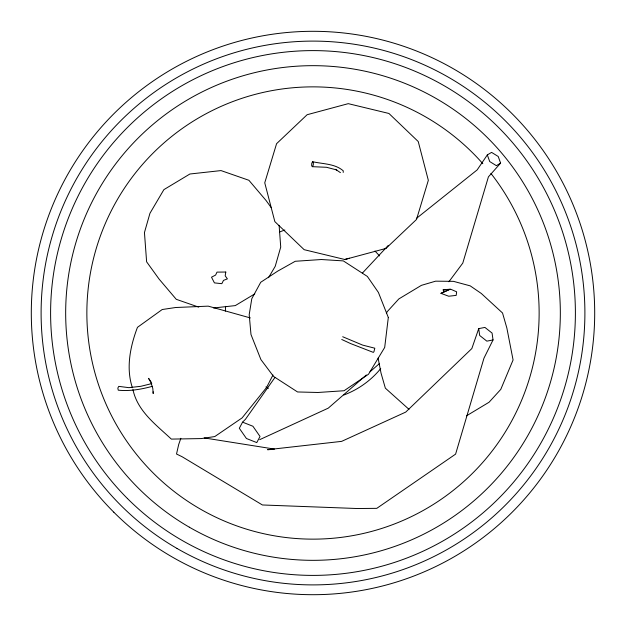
<?xml version="1.0" encoding="UTF-8"?>
<svg xmlns="http://www.w3.org/2000/svg" width="626" height="626" viewBox="0 0 626 626"><rect width="100%" height="100%" fill="white"/><g stroke="black" fill="none" stroke-linecap="round" stroke-linejoin="round"><path stroke-width="0.94" d="M343.212 172.432L343.251 170.804C334.824 163.519 322.836 164.09 312.57 161.696L311.732 163.449L311.678 165.945L312.46 166.68L326.506 167.291L336.78 169.951L335.513 169.317L340.427 172.643M180.851 438.294L178.707 444.46L176.516 454.014L182.111 456.737L262.411 504.971L357.196 508.523L376.789 508.343L455.603 454.116L483.976 358.15L493.038 339.941L492.075 333.079L484.915 327.421L478.718 328.627L471.84 348.565L405.711 412.104L341.632 441.369L267.576 449.703L272.858 449.413M386.367 313.571L387.111 311.795L398.84 298.931L421.408 285.346L435.626 281.168L453.482 281.348L470.196 285.855L481.284 293.461L502.537 313L506.857 328.032L513.077 359.966L500.777 389.388L489.055 402.244L466.48 415.836M312.46 166.68L313.297 164.928L313.352 162.431L312.57 161.696M272.983 374.99L266.519 387.557L242.098 417.902L214.781 436.557L201.329 438.576L171.336 439.1C156.101 424.796 137.485 411.243 132.947 389.568M242.567 422.151L239.312 428.27L246.417 438.49L256.77 442.59L260.025 436.478L252.927 426.259L242.567 422.151L245.502 419.224L274.97 377.423M268.499 277.725L275.229 266.3L280.73 247.059L279.118 225.344M448.881 281.77L462.786 263.1L488.413 176.876L500.604 163.128L498.226 156.492L491.582 152.384L487.325 154.912L477.153 169.912L416.345 218.474M362.399 273.092L388.323 245.361M385.937 248.436L416.509 219.46L428.333 180.335L418.238 141.539L388.934 113.47L348.267 103.658L307.139 114.714L276.575 143.69L264.751 182.815L274.845 221.612L304.15 249.68L344.809 259.493L385.937 248.436L385.037 248.647M366.359 374.974L328.267 408.144L259.704 439.663M370.021 371.781L379.544 363.495M254.79 293.876L235.282 305.605L213.591 307.984M500.604 163.128L496.355 165.655L489.712 161.547L487.325 154.912M443.584 292.185L450.024 289.235L443.216 289.744L443.584 292.185L440.947 293.344L448.732 296.231L456.174 295.386L456.651 291.818L450.61 289.181M440.947 293.344L450.024 289.235M344.809 259.493L349.418 258.225M151.797 383.589L140.819 386.305L128.886 387.658L118.768 386.367L117.837 388.089L118.251 390.186C129.637 391.344 141.319 389.356 152.329 386.32M493.038 339.941L486.848 341.147L479.688 335.497L478.718 328.627M204.24 437.926L274.54 449.108M443.216 289.744L444.922 290.073M250.392 317.945L208.215 306.145L175.663 307.507L162.212 309.526L137.462 327.335C130.255 346.311 125.787 367.994 132.399 387.752M198.763 307.147L176.266 299.314L159.082 279.079L146.617 261.809L144.45 232.543L149.95 213.302L163.887 189.639L189.897 174.005L221.017 170.585L248.905 180.288L266.089 200.531L271.191 207.589M342.704 336.741L362.665 345.114L374.81 348.205L373.949 351.671L373.346 352.399L350.505 343.533L341.749 339.472M408.989 409.341L385.358 388.175L381.038 373.143L378.104 358.119M151.328 382.329L148.581 378.339L151.124 382.995L152.814 388.566L153.19 393.543L153.151 391.782M490.909 173.41A226.142 226.142 0 0 1 349.112 536.239A226.142 226.142 0 0 1 100.152 236.612A226.142 226.142 0 0 1 482.818 163.668M380.725 368.597A87.624 87.624 0 0 1 343.846 395.014M268.374 388.402A87.624 87.624 0 0 1 265.94 386.915M225.399 311.106A87.624 87.624 0 0 1 225.634 306.341M279.47 232.05A87.624 87.624 0 0 1 284.861 230.024M374.958 251.042A87.624 87.624 0 0 1 379.489 255.932M388.316 317.492L384.693 347.438L368.495 374.246L344.073 390.734L317.961 392.479L297.553 391.962L273.539 376.422L260.901 359.574L250.987 334.519L249.203 314.62L251.793 298.719L260.729 282.271L277.647 271.16L295.237 261.277L321.349 259.524L343.33 260.893L367.352 276.434L378.401 292.428L388.316 317.492M225.798 272.036L225.188 275.816L227.395 278.883L223.498 280.385L221.831 283.68L214.428 282.889L211.51 277.193L215.594 275.08L216.995 272.122L225.798 272.036M177.056 548.47A271.895 271.895 0 0 0 584.895 313A271.895 271.895 0 0 0 177.056 77.53A271.895 271.895 0 0 0 177.056 548.47M189.334 527.194A247.333 247.333 0 0 0 560.333 313A247.333 247.333 0 0 0 189.334 98.806A247.333 247.333 0 0 0 189.334 527.194M127.461 498.539A262.388 262.388 0 0 0 566.452 380.913A262.388 262.388 0 0 0 245.087 59.548A262.388 262.388 0 0 0 127.461 498.539M113.807 512.193A281.7 281.7 0 0 0 585.099 385.906A281.7 281.7 0 0 0 240.094 40.901A281.7 281.7 0 0 0 113.807 512.193"/></g></svg>
